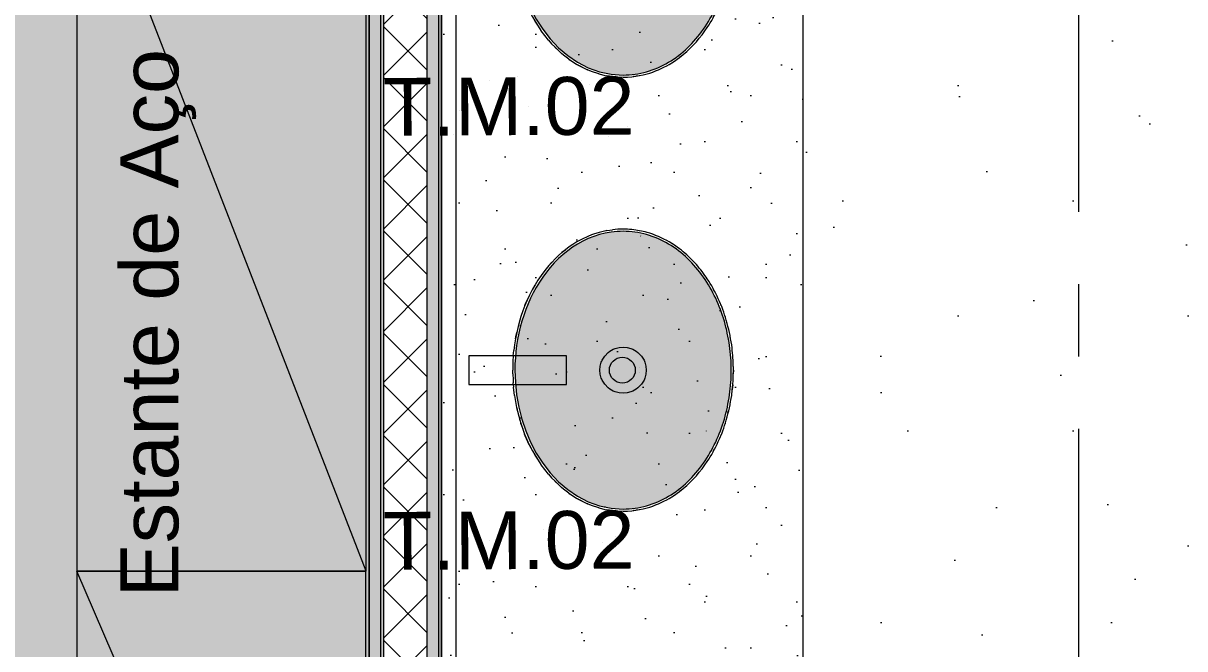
# Model space of a CAD drawing. Header units: metres. Extents: x -77 to 21.6, y -70.6 to -27.7.
# Drawn here: x -51.09 to -49.484, y -55.486 to -54.621 of the extents above; entities that cross this region are included whole.
import ezdxf

# ---------------------------------------------------------------- set-up
doc = ezdxf.new("R2010")
doc.units = ezdxf.units.M
doc.header["$MEASUREMENT"] = 0
doc.linetypes.add('Dot & Dashed', pattern=[0.6, 0.5, -0.05, 0, -0.05])
for name, color, linetype, lineweight in [('0_Caneta_No__99', 7, 'Continuous', 20), ('LAJES.EST_Caneta_No__241', 7, 'Continuous', 13), ('LAJES.EST_Caneta_No__96', 252, 'Continuous', 0), ('LOUCAS-METAIS.ARQ_Caneta_No__96', 252, 'Continuous', 0), ('MOBILIÁRIO_Caneta_No__96', 252, 'Continuous', 0), ('NOTAS BANCADAS_Caneta_No__99', 7, 'Continuous', 20), ('NOTAS-LAYOUT.EXEC_Caneta_No__99', 7, 'Continuous', 20), ('PAREDE CONSTRUIR_Caneta_No__241', 7, 'Continuous', 13), ('PAREDE CONSTRUIR_Caneta_No__83', 84, 'Continuous', 0)]:
    doc.layers.add(name, color=color, linetype=linetype, lineweight=lineweight)
for name, color, linetype, lineweight, true_color in [('LAJES.EST_Caneta_No__18', 7, 'Continuous', 0, 0xdfdfdf), ('LAJES.EST_Caneta_No__254', 7, 'Continuous', 0, 0xd1c9ad), ('LOUCAS-METAIS.ARQ_Caneta_No__13', 7, 'Continuous', 0, 0xaaaaaa), ('LOUCAS-METAIS.ARQ_Caneta_No__16', 7, 'Continuous', 0, 0xc9c9c9), ('LOUCAS-METAIS.ARQ_Caneta_No__19', 7, 'Continuous', 0, 0xe9e9e9), ('ZONA_Caneta_No__56', 7, 'Continuous', 0, 0xffe495)]:
    doc.layers.add(name, color=color, linetype=linetype, lineweight=lineweight, true_color=true_color)
for name, color, linetype in [('MOBILIÁRIO', 7, 'Continuous'), ('NOTAS BANCADAS', 7, 'Continuous'), ('NOTAS-LAYOUT.EXEC', 7, 'Continuous'), ('PAREDE CONSTRUIR', 7, 'Continuous')]:
    doc.layers.add(name, color=color, linetype=linetype)
doc.styles.add('GENERATED_STYLE_1', font='arial.ttf')
pattern_1 = [(45, (0, 0.5), (-0.159099, 0.159099), [0, -0.15, 0, -0.225]), (110, (0.5, 0.5), (0.21143084, 0.07695453), [0, -0.11, 0, -0.19])]
pattern_2 = [(45, (0, 0.2), (-0.06363961, 0.06363961), [0, -0.06, 0, -0.09]), (110, (0.2, 0.2), (0.08457234, 0.03078181), [0, -0.044, 0, -0.076])]

# ---------------------------------------------------------------- blocks, each defined once
blk = doc.blocks.new('Flexible Shelf 26[40]_6', base_point=(-50.6164, -56.3071))
at = {"layer": 'MOBILIÁRIO_Caneta_No__96', "color": 252, "linetype": 'Continuous', "lineweight": 13}
blk.add_line((-50.6164, -56.3071), (-51.0157, -55.3784), dxfattribs=at)
at = {"layer": 'MOBILIÁRIO_Caneta_No__96', "color": 252, "linetype": 'Continuous', "lineweight": 13, "flags": 128}
blk.add_lwpolyline([(-50.6164, -56.3071), (-50.6164, -55.3784), (-51.0157, -55.3784), (-51.0157, -56.3071)], close=True, dxfattribs=at)
blk = doc.blocks.new('Flexible Shelf 26[41]_6', base_point=(-50.6157, -55.3784))
at = {"layer": 'MOBILIÁRIO_Caneta_No__96', "color": 252, "linetype": 'Continuous', "lineweight": 13}
blk.add_line((-50.6157, -55.3784), (-51.0157, -54.3479), dxfattribs=at)
at = {"layer": 'MOBILIÁRIO_Caneta_No__96', "color": 252, "linetype": 'Continuous', "lineweight": 13, "flags": 128}
blk.add_lwpolyline([(-50.6157, -55.3784), (-50.6157, -54.3479), (-51.0157, -54.3479), (-51.0157, -55.3784)], close=True, dxfattribs=at)
blk = doc.blocks.new('Tap 26')
at = {"layer": 'LOUCAS-METAIS.ARQ_Caneta_No__96', "color": 252, "linetype": 'Continuous', "lineweight": 0, "flags": 128}
blk.add_lwpolyline([(-0.02, -0.115), (0.02, -0.115), (0.02, 0.02), (-0.02, 0.02)], close=True, dxfattribs=at)
blk = doc.blocks.new('Cuba deca Oval 40x30(1)')
at = {"layer": 'LOUCAS-METAIS.ARQ_Caneta_No__19', "linetype": 'Continuous', "lineweight": 0, "true_color": 0x747474}
blk.add_hatch(color=8, dxfattribs=at).paths.add_polyline_path([(0.0076, 0.12), (0.0101, 0.1121), (0.0131, 0.1044), (0.0166, 0.097), (0.0206, 0.0897), (0.0251, 0.0827), (0.0299, 0.076), (0.0352, 0.0695), (0.0407, 0.0633), (0.0467, 0.0574), (0.0529, 0.0518), (0.0594, 0.0465), (0.0662, 0.0415), (0.0732, 0.0368), (0.0805, 0.0324), (0.0879, 0.0283), (0.0955, 0.0245), (0.1033, 0.0211), (0.1112, 0.0179), (0.1192, 0.0151), (0.1274, 0.0125), (0.1356, 0.0103), (0.1439, 0.0083), (0.1524, 0.0067), (0.1608, 0.0054), (0.1693, 0.0043), (0.1779, 0.0036), (0.1864, 0.0031), (0.195, 0.003), (0.2121, 0.0036), (0.2292, 0.0054), (0.2461, 0.0083), (0.2626, 0.0125), (0.2788, 0.0179), (0.2945, 0.0245), (0.3096, 0.0324), (0.3238, 0.0415), (0.3371, 0.0518), (0.3493, 0.0633), (0.3601, 0.076), (0.3694, 0.0897), (0.3769, 0.1044), (0.3824, 0.12), (0.3858, 0.136), (0.387, 0.1525), (0.3869, 0.1566), (0.3867, 0.1608), (0.3863, 0.1649), (0.3858, 0.169), (0.3852, 0.173), (0.3844, 0.1771), (0.3835, 0.1811), (0.3824, 0.185), (0.3812, 0.189), (0.3799, 0.1929), (0.3785, 0.1967), (0.3769, 0.2006), (0.3752, 0.2043), (0.3734, 0.208), (0.3714, 0.2117), (0.3694, 0.2153), (0.3672, 0.2188), (0.3649, 0.2223), (0.3626, 0.2257), (0.3601, 0.229), (0.3575, 0.2323), (0.3548, 0.2355), (0.3521, 0.2387), (0.3493, 0.2417), (0.3463, 0.2447), (0.3433, 0.2476), (0.3402, 0.2505), (0.3371, 0.2532), (0.3339, 0.2559), (0.3306, 0.2585), (0.3272, 0.2611), (0.3238, 0.2635), (0.3203, 0.2659), (0.3168, 0.2682), (0.3132, 0.2705), (0.3095, 0.2726), (0.3059, 0.2747), (0.3021, 0.2767), (0.2983, 0.2786), (0.2945, 0.2805), (0.2906, 0.2822), (0.2867, 0.2839), (0.2828, 0.2855), (0.2788, 0.2871), (0.2748, 0.2885), (0.2708, 0.2899), (0.2667, 0.2912), (0.2626, 0.2925), (0.2585, 0.2936), (0.2544, 0.2947), (0.2502, 0.2957), (0.2461, 0.2967), (0.2419, 0.2975), (0.2376, 0.2983), (0.2334, 0.299), (0.2292, 0.2996), (0.2249, 0.3002), (0.2207, 0.3007), (0.2164, 0.3011), (0.2121, 0.3014), (0.2079, 0.3017), (0.2036, 0.3019), (0.1993, 0.302), (0.195, 0.302), (0.1928, 0.302), (0.1907, 0.302), (0.1864, 0.3019), (0.1821, 0.3017), (0.1779, 0.3014), (0.1736, 0.3011), (0.1693, 0.3007), (0.1651, 0.3002), (0.1608, 0.2996), (0.1566, 0.299), (0.1523, 0.2983), (0.1481, 0.2975), (0.1439, 0.2966), (0.1398, 0.2957), (0.1356, 0.2947), (0.1315, 0.2936), (0.1274, 0.2925), (0.1233, 0.2912), (0.1192, 0.2899), (0.1152, 0.2885), (0.1112, 0.2871), (0.1072, 0.2855), (0.1033, 0.2839), (0.0993, 0.2822), (0.0955, 0.2805), (0.0917, 0.2786), (0.0879, 0.2767), (0.0841, 0.2747), (0.0804, 0.2726), (0.0768, 0.2705), (0.0732, 0.2682), (0.0697, 0.2659), (0.0662, 0.2635), (0.0628, 0.2611), (0.0594, 0.2585), (0.0561, 0.2559), (0.0529, 0.2532), (0.0497, 0.2505), (0.0467, 0.2476), (0.0437, 0.2447), (0.0407, 0.2417), (0.0379, 0.2387), (0.0351, 0.2355), (0.0325, 0.2323), (0.0299, 0.229), (0.0274, 0.2257), (0.0251, 0.2223), (0.0228, 0.2188), (0.0206, 0.2153), (0.0186, 0.2117), (0.0166, 0.208), (0.0148, 0.2043), (0.0131, 0.2006), (0.0115, 0.1967), (0.0101, 0.1929), (0.0088, 0.189), (0.0076, 0.185), (0.0065, 0.1811), (0.0056, 0.177), (0.0048, 0.173), (0.0042, 0.1689), (0.0037, 0.1649), (0.0033, 0.1607), (0.0031, 0.1566), (0.003, 0.1525), (0.0031, 0.1484), (0.0033, 0.1442), (0.0042, 0.136), (0.0056, 0.1279)])
at = {"layer": 'LOUCAS-METAIS.ARQ_Caneta_No__96', "color": 252, "linetype": 'Continuous', "lineweight": 0}
for p, q in [((0.111, 0.2902), (0.1072, 0.2888)), ((0.1147, 0.2916), (0.111, 0.2902)), ((0.1185, 0.2929), (0.1147, 0.2916)), ((0.1192, 0.2899), (0.1152, 0.2885)), ((0.1223, 0.2941), (0.1185, 0.2929)), ((0.1233, 0.2912), (0.1192, 0.2899)), ((0.121, 0.2937), (0.1208, 0.2936)), ((0.121, 0.2937), (0.1215, 0.2938)), ((0.1261, 0.2952), (0.1223, 0.2941)), ((0.1274, 0.2925), (0.1233, 0.2912)), ((0.1303, 0.2964), (0.1261, 0.2952)), ((0.1315, 0.2936), (0.1274, 0.2925)), ((0.1345, 0.2975), (0.1303, 0.2964)), ((0.1356, 0.2947), (0.1315, 0.2936)), ((0.1388, 0.2986), (0.1345, 0.2975)), ((0.1398, 0.2957), (0.1356, 0.2947)), ((0.143, 0.2995), (0.1388, 0.2986)), ((0.1439, 0.2966), (0.1398, 0.2957)), ((0.1473, 0.3004), (0.143, 0.2995)), ((0.1481, 0.2975), (0.1439, 0.2966)), ((0.1516, 0.3012), (0.1473, 0.3004)), ((0.1487, 0.3007), (0.1473, 0.3004)), ((0.1523, 0.2983), (0.1481, 0.2975)), ((0.1516, 0.3012), (0.1487, 0.3007)), ((0.1559, 0.3019), (0.1516, 0.3012)), ((0.1566, 0.299), (0.1523, 0.2983)), ((0.1602, 0.3026), (0.1559, 0.3019)), ((0.1608, 0.2996), (0.1566, 0.299)), ((0.1639, 0.3031), (0.1602, 0.3026)), ((0.1651, 0.3002), (0.1608, 0.2996)), ((0.1677, 0.3035), (0.1639, 0.3031)), ((0.1693, 0.3007), (0.1651, 0.3002)), ((0.1711, 0.3039), (0.1677, 0.3035)), ((0.1736, 0.3011), (0.1693, 0.3007)), ((0.1745, 0.3042), (0.1711, 0.3039)), ((0.1717, 0.3039), (0.1711, 0.3039)), ((0.1779, 0.3014), (0.1736, 0.3011)), ((0.1779, 0.3044), (0.1745, 0.3042)), ((0.175, 0.3042), (0.1749, 0.3042)), ((0.1751, 0.3042), (0.175, 0.3042)), ((0.1813, 0.3046), (0.1779, 0.3044)), ((0.1821, 0.3017), (0.1779, 0.3014)), ((0.1847, 0.3048), (0.1813, 0.3046)), ((0.1864, 0.3019), (0.1821, 0.3017)), ((0.1881, 0.3049), (0.1847, 0.3048)), ((0.1907, 0.302), (0.1864, 0.3019)), ((0.1916, 0.305), (0.1881, 0.3049)), ((0.1899, 0.3049), (0.1897, 0.3049)), ((0.1899, 0.3049), (0.1905, 0.305)), ((0.1928, 0.302), (0.1907, 0.302)), ((0.195, 0.305), (0.1916, 0.305)), ((0.195, 0.302), (0.1928, 0.302)), ((0.195, 0.305), (0.2001, 0.3049)), ((0.2019, 0.3049), (0.195, 0.305)), ((0.1993, 0.302), (0.195, 0.302)), ((0.2036, 0.3019), (0.1993, 0.302)), ((0.2006, 0.3049), (0.2001, 0.3049)), ((0.2087, 0.3046), (0.2019, 0.3049)), ((0.2079, 0.3017), (0.2036, 0.3019)), ((0.2121, 0.3014), (0.2079, 0.3017)), ((0.2155, 0.3042), (0.2087, 0.3046)), ((0.2164, 0.3011), (0.2121, 0.3014)), ((0.215, 0.3042), (0.2147, 0.3042)), ((0.2153, 0.3042), (0.215, 0.3042)), ((0.2155, 0.3042), (0.2183, 0.3039)), ((0.2223, 0.3035), (0.2155, 0.3042)), ((0.2207, 0.3007), (0.2164, 0.3011)), ((0.2183, 0.3039), (0.2223, 0.3035)), ((0.2249, 0.3002), (0.2207, 0.3007)), ((0.2298, 0.3026), (0.2223, 0.3035)), ((0.2292, 0.2996), (0.2249, 0.3002)), ((0.2334, 0.299), (0.2292, 0.2996)), ((0.2341, 0.3019), (0.2298, 0.3026)), ((0.2376, 0.2983), (0.2334, 0.299)), ((0.2384, 0.3012), (0.2341, 0.3019)), ((0.2419, 0.2975), (0.2376, 0.2983)), ((0.2413, 0.3007), (0.2384, 0.3012)), ((0.2427, 0.3004), (0.2384, 0.3012)), ((0.2427, 0.3004), (0.2413, 0.3007)), ((0.2461, 0.2967), (0.2419, 0.2975)), ((0.247, 0.2995), (0.2427, 0.3004)), ((0.2502, 0.2957), (0.2461, 0.2967)), ((0.2512, 0.2986), (0.247, 0.2995)), ((0.2544, 0.2947), (0.2502, 0.2957)), ((0.2555, 0.2975), (0.2512, 0.2986)), ((0.2585, 0.2936), (0.2544, 0.2947)), ((0.2597, 0.2964), (0.2555, 0.2975)), ((0.2626, 0.2925), (0.2585, 0.2936)), ((0.2639, 0.2952), (0.2597, 0.2964)), ((0.2667, 0.2912), (0.2626, 0.2925)), ((0.2677, 0.2941), (0.2639, 0.2952)), ((0.2708, 0.2899), (0.2667, 0.2912)), ((0.2715, 0.2929), (0.2677, 0.2941)), ((0.2685, 0.2938), (0.269, 0.2937)), ((0.2692, 0.2936), (0.269, 0.2937)), ((0.2748, 0.2885), (0.2708, 0.2899)), ((0.2753, 0.2916), (0.2715, 0.2929)), ((0.279, 0.2902), (0.2753, 0.2916)), ((0.2828, 0.2888), (0.279, 0.2902)), ((0.0752, 0.273), (0.0719, 0.2709)), ((0.0786, 0.275), (0.0752, 0.273)), ((0.0773, 0.2743), (0.0771, 0.2741)), ((0.0773, 0.2743), (0.0777, 0.2745)), ((0.0821, 0.277), (0.0786, 0.275)), ((0.0841, 0.2747), (0.0804, 0.2726)), ((0.0856, 0.2789), (0.0821, 0.277)), ((0.0834, 0.2777), (0.0821, 0.277)), ((0.0856, 0.2789), (0.0834, 0.2777)), ((0.0879, 0.2767), (0.0841, 0.2747)), ((0.0891, 0.2807), (0.0856, 0.2789)), ((0.0917, 0.2786), (0.0879, 0.2767)), ((0.0926, 0.2824), (0.0891, 0.2807)), ((0.0913, 0.2818), (0.0909, 0.2816)), ((0.0915, 0.2819), (0.0913, 0.2818)), ((0.0955, 0.2805), (0.0917, 0.2786)), ((0.0962, 0.2841), (0.0926, 0.2824)), ((0.0993, 0.2822), (0.0955, 0.2805)), ((0.0999, 0.2857), (0.0962, 0.2841)), ((0.1033, 0.2839), (0.0993, 0.2822)), ((0.1035, 0.2873), (0.0999, 0.2857)), ((0.1072, 0.2855), (0.1033, 0.2839)), ((0.1072, 0.2888), (0.1035, 0.2873)), ((0.1043, 0.2876), (0.1035, 0.2873)), ((0.1059, 0.2883), (0.1043, 0.2876)), ((0.1061, 0.2883), (0.1059, 0.2883)), ((0.1112, 0.2871), (0.1072, 0.2855)), ((0.1152, 0.2885), (0.1112, 0.2871)), ((0.2788, 0.2871), (0.2748, 0.2885)), ((0.2828, 0.2855), (0.2788, 0.2871)), ((0.2865, 0.2873), (0.2828, 0.2888)), ((0.2867, 0.2839), (0.2828, 0.2855)), ((0.2841, 0.2883), (0.2839, 0.2883)), ((0.2857, 0.2876), (0.2841, 0.2883)), ((0.2865, 0.2873), (0.2857, 0.2876)), ((0.2901, 0.2857), (0.2865, 0.2873)), ((0.2906, 0.2822), (0.2867, 0.2839)), ((0.2938, 0.2841), (0.2901, 0.2857)), ((0.2945, 0.2805), (0.2906, 0.2822)), ((0.2974, 0.2824), (0.2938, 0.2841)), ((0.2983, 0.2786), (0.2945, 0.2805)), ((0.3009, 0.2807), (0.2974, 0.2824)), ((0.3021, 0.2767), (0.2983, 0.2786)), ((0.2987, 0.2818), (0.2985, 0.2819)), ((0.2991, 0.2816), (0.2987, 0.2818)), ((0.3044, 0.2789), (0.3009, 0.2807)), ((0.3059, 0.2747), (0.3021, 0.2767)), ((0.3079, 0.277), (0.3044, 0.2789)), ((0.3066, 0.2777), (0.3044, 0.2789)), ((0.3095, 0.2726), (0.3059, 0.2747)), ((0.3079, 0.277), (0.3066, 0.2777)), ((0.3114, 0.275), (0.3079, 0.277)), ((0.3148, 0.273), (0.3114, 0.275)), ((0.3123, 0.2745), (0.3127, 0.2743)), ((0.3129, 0.2741), (0.3127, 0.2743)), ((0.3181, 0.2709), (0.3148, 0.273)), ((0.0538, 0.2579), (0.0514, 0.2559)), ((0.0563, 0.2599), (0.0538, 0.2579)), ((0.0594, 0.2585), (0.0561, 0.2559)), ((0.0588, 0.2619), (0.0563, 0.2599)), ((0.0614, 0.2638), (0.0588, 0.2619)), ((0.0628, 0.2611), (0.0594, 0.2585)), ((0.064, 0.2656), (0.0614, 0.2638)), ((0.0662, 0.2635), (0.0628, 0.2611)), ((0.0663, 0.2672), (0.064, 0.2656)), ((0.0697, 0.2659), (0.0662, 0.2635)), ((0.0686, 0.2688), (0.0663, 0.2672)), ((0.0719, 0.2709), (0.0686, 0.2688)), ((0.0732, 0.2682), (0.0697, 0.2659)), ((0.0768, 0.2705), (0.0732, 0.2682)), ((0.0804, 0.2726), (0.0768, 0.2705)), ((0.279, 0.2673), (0.2793, 0.2672)), ((0.3132, 0.2705), (0.3095, 0.2726)), ((0.3168, 0.2682), (0.3132, 0.2705)), ((0.3203, 0.2659), (0.3168, 0.2682)), ((0.3214, 0.2688), (0.3181, 0.2709)), ((0.3238, 0.2635), (0.3203, 0.2659)), ((0.326, 0.2656), (0.3214, 0.2688)), ((0.3272, 0.2611), (0.3238, 0.2635)), ((0.3312, 0.2619), (0.326, 0.2656)), ((0.3306, 0.2585), (0.3272, 0.2611)), ((0.3339, 0.2559), (0.3306, 0.2585)), ((0.3362, 0.2579), (0.3312, 0.2619)), ((0.341, 0.2538), (0.3362, 0.2579)), ((0.0376, 0.2427), (0.0354, 0.2404)), ((0.0397, 0.245), (0.0376, 0.2427)), ((0.0407, 0.2417), (0.0379, 0.2387)), ((0.042, 0.2473), (0.0397, 0.245)), ((0.0437, 0.2447), (0.0407, 0.2417)), ((0.041, 0.2463), (0.0409, 0.2462)), ((0.041, 0.2463), (0.0412, 0.2465)), ((0.0443, 0.2495), (0.042, 0.2473)), ((0.0467, 0.2476), (0.0437, 0.2447)), ((0.0466, 0.2516), (0.0443, 0.2495)), ((0.0463, 0.2513), (0.0466, 0.2516)), ((0.049, 0.2538), (0.0466, 0.2516)), ((0.0497, 0.2505), (0.0467, 0.2476)), ((0.0514, 0.2559), (0.049, 0.2538)), ((0.0529, 0.2532), (0.0497, 0.2505)), ((0.0503, 0.255), (0.0499, 0.2546)), ((0.0503, 0.255), (0.0504, 0.2551)), ((0.0561, 0.2559), (0.0529, 0.2532)), ((0.3371, 0.2532), (0.3339, 0.2559)), ((0.3402, 0.2505), (0.3371, 0.2532)), ((0.3392, 0.2553), (0.3397, 0.255)), ((0.3405, 0.2542), (0.3397, 0.255)), ((0.3433, 0.2476), (0.3402, 0.2505)), ((0.3437, 0.2513), (0.341, 0.2538)), ((0.3457, 0.2495), (0.341, 0.2538)), ((0.3463, 0.2447), (0.3433, 0.2476)), ((0.3457, 0.2495), (0.3437, 0.2513)), ((0.3503, 0.245), (0.3457, 0.2495)), ((0.3493, 0.2417), (0.3463, 0.2447)), ((0.3477, 0.2475), (0.349, 0.2463)), ((0.3493, 0.2459), (0.349, 0.2463)), ((0.3521, 0.2387), (0.3493, 0.2417)), ((0.3546, 0.2404), (0.3503, 0.245)), ((0.0248, 0.2272), (0.0224, 0.2237)), ((0.0247, 0.227), (0.0247, 0.227)), ((0.0247, 0.227), (0.0247, 0.227)), ((0.0274, 0.2306), (0.0248, 0.2272)), ((0.0274, 0.2257), (0.0251, 0.2223)), ((0.0293, 0.2331), (0.0274, 0.2306)), ((0.0299, 0.229), (0.0274, 0.2257)), ((0.0313, 0.2356), (0.0293, 0.2331)), ((0.0325, 0.2323), (0.0299, 0.229)), ((0.0307, 0.2349), (0.0313, 0.2356)), ((0.0333, 0.238), (0.0313, 0.2356)), ((0.0324, 0.237), (0.032, 0.2365)), ((0.0325, 0.237), (0.0324, 0.237)), ((0.0351, 0.2355), (0.0325, 0.2323)), ((0.0354, 0.2404), (0.0333, 0.238)), ((0.0379, 0.2387), (0.0351, 0.2355)), ((0.3548, 0.2355), (0.3521, 0.2387)), ((0.3587, 0.2356), (0.3546, 0.2404)), ((0.3575, 0.2323), (0.3548, 0.2355)), ((0.3576, 0.237), (0.3571, 0.2375)), ((0.3601, 0.229), (0.3575, 0.2323)), ((0.3584, 0.2359), (0.3576, 0.237)), ((0.3626, 0.2306), (0.3587, 0.2356)), ((0.3587, 0.2356), (0.3593, 0.2349)), ((0.3593, 0.2349), (0.3626, 0.2306)), ((0.3626, 0.2257), (0.3601, 0.229)), ((0.3652, 0.2272), (0.3626, 0.2306)), ((0.3649, 0.2223), (0.3626, 0.2257)), ((0.3676, 0.2237), (0.3652, 0.2272)), ((0.0138, 0.209), (0.012, 0.2053)), ((0.0158, 0.2128), (0.0138, 0.209)), ((0.0178, 0.2164), (0.0158, 0.2128)), ((0.0186, 0.2117), (0.0166, 0.208)), ((0.02, 0.2201), (0.0178, 0.2164)), ((0.0206, 0.2153), (0.0186, 0.2117)), ((0.0224, 0.2237), (0.02, 0.2201)), ((0.0228, 0.2188), (0.0206, 0.2153)), ((0.0251, 0.2223), (0.0228, 0.2188)), ((0.3672, 0.2188), (0.3649, 0.2223)), ((0.3694, 0.2153), (0.3672, 0.2188)), ((0.37, 0.2201), (0.3676, 0.2237)), ((0.3714, 0.2117), (0.3694, 0.2153)), ((0.3722, 0.2164), (0.37, 0.2201)), ((0.3734, 0.208), (0.3714, 0.2117)), ((0.3742, 0.2128), (0.3722, 0.2164)), ((0.3762, 0.209), (0.3742, 0.2128)), ((0.3781, 0.2053), (0.3762, 0.209)), ((0.0072, 0.1936), (0.0058, 0.1896)), ((0.0086, 0.1975), (0.0072, 0.1936)), ((0.0072, 0.1936), (0.0081, 0.1962)), ((0.0081, 0.1962), (0.0086, 0.1975)), ((0.0102, 0.2014), (0.0086, 0.1975)), ((0.0101, 0.1929), (0.0088, 0.189)), ((0.0115, 0.1967), (0.0101, 0.1929)), ((0.012, 0.2053), (0.0102, 0.2014)), ((0.0131, 0.2006), (0.0115, 0.1967)), ((0.0148, 0.2043), (0.0131, 0.2006)), ((0.0166, 0.208), (0.0148, 0.2043)), ((0.3752, 0.2043), (0.3734, 0.208)), ((0.3769, 0.2006), (0.3752, 0.2043)), ((0.3785, 0.1967), (0.3769, 0.2006)), ((0.3798, 0.2014), (0.3781, 0.2053)), ((0.3799, 0.1929), (0.3785, 0.1967)), ((0.3814, 0.1975), (0.3798, 0.2014)), ((0.3812, 0.189), (0.3799, 0.1929)), ((0.3814, 0.1975), (0.3819, 0.1962)), ((0.3828, 0.1936), (0.3814, 0.1975)), ((0.3819, 0.1962), (0.3828, 0.1936)), ((0.3842, 0.1896), (0.3828, 0.1936)), ((0.0027, 0.1779), (0.0022, 0.1752)), ((0.0033, 0.1805), (0.0027, 0.1779)), ((0.0039, 0.1831), (0.0033, 0.1805)), ((0.0046, 0.1856), (0.0039, 0.1831)), ((0.0058, 0.1896), (0.0046, 0.1856)), ((0.0056, 0.177), (0.0048, 0.173)), ((0.0065, 0.1811), (0.0056, 0.177)), ((0.0076, 0.185), (0.0065, 0.1811)), ((0.0088, 0.189), (0.0076, 0.185)), ((0.0096, 0.1771), (0.0095, 0.1768)), ((0.1704, 0.173), (0.1755, 0.1779)), ((0.1755, 0.1779), (0.1814, 0.1815)), ((0.1814, 0.1815), (0.1827, 0.182)), ((0.1827, 0.182), (0.184, 0.1826)), ((0.184, 0.1826), (0.1894, 0.184)), ((0.1894, 0.184), (0.195, 0.1845)), ((0.195, 0.1845), (0.2006, 0.184)), ((0.2006, 0.184), (0.206, 0.1826)), ((0.206, 0.1826), (0.2073, 0.182)), ((0.2073, 0.182), (0.2086, 0.1815)), ((0.2086, 0.1815), (0.2145, 0.1779)), ((0.2145, 0.1779), (0.2196, 0.173)), ((0.3824, 0.185), (0.3812, 0.189)), ((0.3835, 0.1811), (0.3824, 0.185)), ((0.3844, 0.1771), (0.3835, 0.1811)), ((0.3854, 0.1856), (0.3842, 0.1896)), ((0.3852, 0.173), (0.3844, 0.1771)), ((0.3867, 0.1805), (0.3854, 0.1856)), ((0.3878, 0.1752), (0.3867, 0.1805)), ((0.0003, 0.1616), (0.0002, 0.1586)), ((0.0006, 0.1647), (0.0003, 0.1616)), ((0.0009, 0.1673), (0.0006, 0.1647)), ((0.0013, 0.17), (0.0009, 0.1673)), ((0.0009, 0.167), (0.0009, 0.1671)), ((0.0009, 0.1669), (0.0009, 0.167)), ((0.0017, 0.1726), (0.0013, 0.17)), ((0.0022, 0.1752), (0.0017, 0.1726)), ((0.0022, 0.1752), (0.0021, 0.1748)), ((0.0033, 0.1607), (0.0031, 0.1566)), ((0.0037, 0.1649), (0.0033, 0.1607)), ((0.0042, 0.1689), (0.0037, 0.1649)), ((0.0048, 0.173), (0.0042, 0.1689)), ((0.1635, 0.158), (0.1649, 0.1634)), ((0.1649, 0.1634), (0.166, 0.166)), ((0.166, 0.166), (0.1687, 0.1708)), ((0.1687, 0.1708), (0.1704, 0.173)), ((0.1915, 0.1747), (0.1915, 0.1747)), ((0.1985, 0.1747), (0.1985, 0.1747)), ((0.2196, 0.173), (0.2213, 0.1708)), ((0.2213, 0.1708), (0.224, 0.166)), ((0.224, 0.166), (0.2251, 0.1634)), ((0.2251, 0.1634), (0.2265, 0.158)), ((0.3858, 0.169), (0.3852, 0.173)), ((0.3863, 0.1649), (0.3858, 0.169)), ((0.3867, 0.1608), (0.3863, 0.1649)), ((0.3869, 0.1566), (0.3867, 0.1608)), ((0.3879, 0.1748), (0.3878, 0.1752)), ((0.3887, 0.17), (0.3878, 0.1752)), ((0.3879, 0.1748), (0.3887, 0.17)), ((0.3894, 0.1647), (0.3887, 0.17)), ((0.389, 0.1679), (0.3891, 0.167)), ((0.3892, 0.1665), (0.3891, 0.167)), ((0.3898, 0.1586), (0.3894, 0.1647)), ((0.0002, 0.1586), (0, 0.1555)), ((0, 0.1555), (0, 0.1525)), ((0, 0.1525), (0.0002, 0.1452)), ((0.0002, 0.1452), (0.0009, 0.138)), ((0.0031, 0.1566), (0.003, 0.1525)), ((0.003, 0.1525), (0.0031, 0.1484)), ((0.0031, 0.1484), (0.0033, 0.1442)), ((0.163, 0.1525), (0.1635, 0.158)), ((0.1635, 0.147), (0.163, 0.1525)), ((0.1649, 0.1416), (0.1635, 0.147)), ((0.2265, 0.147), (0.2251, 0.1416)), ((0.2265, 0.158), (0.227, 0.1525)), ((0.227, 0.1525), (0.2265, 0.147)), ((0.3858, 0.136), (0.387, 0.1525)), ((0.387, 0.1525), (0.3869, 0.1566)), ((0.3891, 0.1379), (0.39, 0.1525)), ((0.39, 0.1525), (0.3898, 0.1586)), ((0.0009, 0.138), (0.0009, 0.1381)), ((0.0009, 0.138), (0.0009, 0.138)), ((0.0021, 0.1302), (0.0009, 0.138)), ((0.0021, 0.1302), (0.0024, 0.1286)), ((0.0024, 0.1286), (0.0046, 0.1194)), ((0.0033, 0.1442), (0.0042, 0.136)), ((0.0042, 0.136), (0.0056, 0.1279)), ((0.166, 0.139), (0.1649, 0.1416)), ((0.1687, 0.1342), (0.166, 0.139)), ((0.1704, 0.132), (0.1687, 0.1342)), ((0.1755, 0.1271), (0.1704, 0.132)), ((0.2196, 0.132), (0.2145, 0.1271)), ((0.2213, 0.1342), (0.2196, 0.132)), ((0.224, 0.139), (0.2213, 0.1342)), ((0.2251, 0.1416), (0.224, 0.139)), ((0.3824, 0.12), (0.3858, 0.136)), ((0.3874, 0.1275), (0.3879, 0.1302)), ((0.3891, 0.1379), (0.3879, 0.1302)), ((0.3891, 0.138), (0.3891, 0.138)), ((0.0046, 0.1194), (0.0072, 0.1114)), ((0.0056, 0.1279), (0.0076, 0.12)), ((0.0076, 0.12), (0.0101, 0.1121)), ((0.1814, 0.1235), (0.1755, 0.1271)), ((0.1827, 0.123), (0.1814, 0.1235)), ((0.184, 0.1224), (0.1827, 0.123)), ((0.1894, 0.121), (0.184, 0.1224)), ((0.195, 0.1205), (0.1894, 0.121)), ((0.2006, 0.121), (0.195, 0.1205)), ((0.206, 0.1224), (0.2006, 0.121)), ((0.2073, 0.123), (0.206, 0.1224)), ((0.2086, 0.1235), (0.2073, 0.123)), ((0.2145, 0.1271), (0.2086, 0.1235)), ((0.3769, 0.1044), (0.3824, 0.12)), ((0.3853, 0.1191), (0.3819, 0.1088)), ((0.3853, 0.1191), (0.3854, 0.1194)), ((0.3854, 0.1194), (0.3874, 0.1275)), ((0.0072, 0.1114), (0.0081, 0.1088)), ((0.0081, 0.1088), (0.0102, 0.1036)), ((0.0101, 0.1121), (0.0131, 0.1044)), ((0.0102, 0.1036), (0.0138, 0.096)), ((0.0131, 0.1044), (0.0166, 0.097)), ((0.0166, 0.097), (0.0206, 0.0897)), ((0.3694, 0.0897), (0.3769, 0.1044)), ((0.3719, 0.0882), (0.3796, 0.1033)), ((0.3722, 0.0886), (0.3796, 0.1033)), ((0.3819, 0.1088), (0.3796, 0.1033)), ((0.3798, 0.1036), (0.3797, 0.1035)), ((0.0138, 0.096), (0.0178, 0.0886)), ((0.0178, 0.0886), (0.0211, 0.0832)), ((0.0206, 0.0897), (0.0251, 0.0827)), ((0.0211, 0.0832), (0.0247, 0.078)), ((0.0251, 0.0827), (0.0299, 0.076)), ((0.3601, 0.076), (0.3694, 0.0897)), ((0.3649, 0.0775), (0.3719, 0.0882)), ((0.3653, 0.078), (0.3692, 0.084)), ((0.3722, 0.0886), (0.3719, 0.0882)), ((0.0247, 0.078), (0.0247, 0.078)), ((0.0247, 0.078), (0.0285, 0.073)), ((0.0247, 0.078), (0.0247, 0.078)), ((0.0285, 0.073), (0.0324, 0.068)), ((0.0307, 0.0701), (0.0285, 0.073)), ((0.0299, 0.076), (0.0352, 0.0695)), ((0.0324, 0.068), (0.0307, 0.0701)), ((0.0324, 0.068), (0.0366, 0.0633)), ((0.0352, 0.0695), (0.0407, 0.0633)), ((0.3482, 0.058), (0.357, 0.0674)), ((0.3493, 0.0633), (0.3601, 0.076)), ((0.3593, 0.0701), (0.357, 0.0674)), ((0.3575, 0.0679), (0.3576, 0.068)), ((0.3649, 0.0775), (0.3593, 0.0701)), ((0.3653, 0.078), (0.3651, 0.0777)), ((0.0366, 0.0633), (0.041, 0.0587)), ((0.0407, 0.0633), (0.0467, 0.0574)), ((0.041, 0.0587), (0.0456, 0.0543)), ((0.0456, 0.0543), (0.0463, 0.0537)), ((0.0456, 0.0543), (0.0503, 0.05)), ((0.0463, 0.0537), (0.0503, 0.05)), ((0.0467, 0.0574), (0.0529, 0.0518)), ((0.0503, 0.05), (0.0503, 0.05)), ((0.0503, 0.05), (0.057, 0.0445)), ((0.0529, 0.0518), (0.0594, 0.0465)), ((0.3238, 0.0415), (0.3371, 0.0518)), ((0.3387, 0.0492), (0.326, 0.0394)), ((0.3371, 0.0518), (0.3493, 0.0633)), ((0.3387, 0.0492), (0.3437, 0.0537)), ((0.3397, 0.05), (0.3394, 0.0498)), ((0.3437, 0.0537), (0.3482, 0.058)), ((0.349, 0.0587), (0.3485, 0.0582)), ((0.349, 0.0587), (0.3534, 0.0635)), ((0.057, 0.0445), (0.064, 0.0394)), ((0.0594, 0.0465), (0.0662, 0.0415)), ((0.064, 0.0394), (0.0705, 0.0349)), ((0.0662, 0.0415), (0.0732, 0.0368)), ((0.0705, 0.0349), (0.0772, 0.0308)), ((0.0732, 0.0368), (0.0805, 0.0324)), ((0.0805, 0.0324), (0.0879, 0.0283)), ((0.2945, 0.0245), (0.3096, 0.0324)), ((0.3096, 0.0324), (0.3238, 0.0415)), ((0.3121, 0.0304), (0.3255, 0.039)), ((0.3127, 0.0307), (0.3193, 0.035)), ((0.326, 0.0394), (0.3255, 0.039)), ((0.0772, 0.0308), (0.0841, 0.0269)), ((0.0834, 0.0273), (0.0772, 0.0308)), ((0.0773, 0.0308), (0.0773, 0.0307)), ((0.0841, 0.0269), (0.0834, 0.0273)), ((0.0841, 0.0269), (0.0912, 0.0233)), ((0.0879, 0.0283), (0.0955, 0.0245)), ((0.0912, 0.0233), (0.0984, 0.0199)), ((0.0912, 0.0232), (0.0913, 0.0232)), ((0.0913, 0.0232), (0.0915, 0.0231)), ((0.0955, 0.0245), (0.1033, 0.0211)), ((0.1043, 0.0174), (0.0984, 0.0199)), ((0.0984, 0.0199), (0.1057, 0.0168)), ((0.1033, 0.0211), (0.1112, 0.0179)), ((0.1057, 0.0168), (0.1043, 0.0174)), ((0.1057, 0.0168), (0.1132, 0.014)), ((0.1058, 0.0168), (0.1059, 0.0167)), ((0.1059, 0.0167), (0.1061, 0.0167)), ((0.1112, 0.0179), (0.1192, 0.0151)), ((0.2626, 0.0125), (0.2788, 0.0179)), ((0.2682, 0.0111), (0.2834, 0.0164)), ((0.2788, 0.0179), (0.2945, 0.0245)), ((0.2834, 0.0164), (0.298, 0.0229)), ((0.2857, 0.0174), (0.2834, 0.0164)), ((0.284, 0.0167), (0.2841, 0.0167)), ((0.298, 0.0229), (0.2857, 0.0174)), ((0.298, 0.0229), (0.3066, 0.0273)), ((0.2984, 0.0231), (0.2987, 0.0232)), ((0.2987, 0.0232), (0.3066, 0.0273)), ((0.3066, 0.0273), (0.3121, 0.0304)), ((0.3127, 0.0307), (0.3123, 0.0305)), ((0.1132, 0.014), (0.1207, 0.0114)), ((0.1192, 0.0151), (0.1274, 0.0125)), ((0.1207, 0.0114), (0.1261, 0.0098)), ((0.121, 0.0114), (0.121, 0.0113)), ((0.1261, 0.0098), (0.1345, 0.0075)), ((0.1274, 0.0125), (0.1356, 0.0103)), ((0.1345, 0.0075), (0.143, 0.0055)), ((0.1356, 0.0103), (0.1439, 0.0083)), ((0.1487, 0.0043), (0.143, 0.0055)), ((0.143, 0.0055), (0.1516, 0.0038)), ((0.1439, 0.0083), (0.1524, 0.0067)), ((0.1516, 0.0038), (0.1487, 0.0043)), ((0.1516, 0.0038), (0.1602, 0.0024)), ((0.1524, 0.0067), (0.1608, 0.0054)), ((0.1602, 0.0024), (0.1676, 0.0015)), ((0.1608, 0.0054), (0.1693, 0.0043)), ((0.1717, 0.0011), (0.1676, 0.0015)), ((0.1693, 0.0043), (0.1779, 0.0036)), ((0.1751, 0.0008), (0.1717, 0.0011)), ((0.175, 0.0008), (0.1751, 0.0008)), ((0.175, 0.0008), (0.175, 0.0008)), ((0.1751, 0.0008), (0.1825, 0.0003)), ((0.1779, 0.0036), (0.1864, 0.0031)), ((0.1825, 0.0003), (0.19, 0)), ((0.1864, 0.0031), (0.195, 0.003)), ((0.1898, 0.0001), (0.1899, 0.0001)), ((0.19, 0.0001), (0.1899, 0.0001)), ((0.19, 0), (0.195, 0)), ((0.195, 0.003), (0.2121, 0.0036)), ((0.2001, 0.0001), (0.195, 0)), ((0.2001, 0.0001), (0.2083, 0.0005)), ((0.2083, 0.0005), (0.2125, 0.0006)), ((0.2116, 0.0074), (0.2117, 0.0074)), ((0.2121, 0.0036), (0.2292, 0.0054)), ((0.2145, 0.0008), (0.2125, 0.0006)), ((0.2145, 0.0008), (0.215, 0.0008)), ((0.215, 0.0008), (0.2183, 0.0011)), ((0.2298, 0.0024), (0.2183, 0.0011)), ((0.2292, 0.0054), (0.2461, 0.0083)), ((0.2298, 0.0024), (0.2413, 0.0043)), ((0.2413, 0.0043), (0.2468, 0.0054)), ((0.2461, 0.0083), (0.2626, 0.0125)), ((0.2468, 0.0054), (0.2635, 0.0096)), ((0.247, 0.0055), (0.2469, 0.0055)), ((0.247, 0.0055), (0.252, 0.0068)), ((0.2635, 0.0096), (0.2682, 0.0111)), ((0.2639, 0.0098), (0.2635, 0.0096)), ((0.269, 0.0113), (0.2684, 0.0111)), ((0.269, 0.0113), (0.2763, 0.014))]:
    blk.add_line(p, q, dxfattribs=at)
blk.add_circle((0.195, 0.1515), 0.0179, dxfattribs=at)
blk = doc.blocks.new('Label_27_6', base_point=(-50.4761, -54.6718))
at = {"layer": 'NOTAS BANCADAS_Caneta_No__99', "color": 7, "lineweight": 20, "insert": (-50.3063, -54.6951), "char_height": 0.08, "attachment_point": 2, "rotation": 0.323, "style": 'GENERATED_STYLE_1'}
blk.add_mtext('\\A1;{\\pqc;\\pt0,99;\\fArial|b0|i0|c0|p0;\\W1.000000;T.M.02\\fArial|b0|i0|c0|p0;\\W1.000000;\\A1{\\H.66x;\\S^  ;}\\fArial|b0|i0|c0|p0;\\W1.000000;\\fArial|b0|i0|c0|p0;\\W1.000000;\\A1{\\H.66x;\\S^  ;}\\fArial|b0|i0|c0|p0;\\W1.000000;\\fArial|b0|i0|c0|p0;\\W1.000000;\\fArial|b0|i0|c0|p0;\\W1.000000;\\fArial|b0|i0|c0|p0;\\W1.000000;\\fArial|b0|i0|c0|p0;\\W1.000000;\\fArial|b0|i0|c0|p0;\\W1.000000;\\fArial|b0|i0|c0|p0;\\W1.000000;\\A1{\\H.66x;\\S^  ;}\\fArial|b0|i0|c0|p0;\\W1.000000;\\fArial|b0|i0|c0|p0;\\W1.000000;\\A1{\\H.66x;\\S^  ;}\\fArial|b0|i0|c0|p0;\\W1.000000;\\fArial|b0|i0|c0|p0;\\W1.000000;\\fArial|b0|i0|c0|p0;\\W1.000000;\\fArial|b0|i0|c0|p0;\\W1.000000;\\fArial|b0|i0|c0|p0;\\W1.000000;\\fArial|b0|i0|c0|p0;\\W1.000000;\\fArial|b0|i0|c0|p0;\\W1.000000;\\A1{\\H.66x;\\S^  ;}\\fArial|b0|i0|c0|p0;\\W1.000000;\\fArial|b0|i0|c0|p0;\\W1.000000;\\A1{\\H.66x;\\S^  ;}\\fArial|b0|i0|c0|p0;\\W1.000000;\\fArial|b0|i0|c0|p0;\\W1.000000;\\fArial|b0|i0|c0|p0;\\W1.000000;\\fArial|b0|i0|c0|p0;\\W1.000000;\\fArial|b0|i0|c0|p0;\\W1.000000;\\fArial|b0|i0|c0|p0;\\W1.000000;\\fArial|b0|i0|c0|p0;\\W1.000000;\\A1{\\H.66x;\\S^  ;}\\fArial|b0|i0|c0|p0;\\W1.000000;\\fArial|b0|i0|c0|p0;\\W1.000000;\\A1{\\H.66x;\\S^  ;}\\fArial|b0|i0|c0|p0;\\W1.000000;\\fArial|b0|i0|c0|p0;\\W1.000000;\\fArial|b0|i0|c0|p0;\\W1.000000;\\fArial|b0|i0|c0|p0;\\W1.000000;\\fArial|b0|i0|c0|p0;\\W1.000000;\\fArial|b0|i0|c0|p0;\\W1.000000;\\fArial|b0|i0|c0|p0;\\W1.000000;\\A1{\\H.66x;\\S^  ;}\\fArial|b0|i0|c0|p0;\\W1.000000;\\fArial|b0|i0|c0|p0;\\W1.000000;\\A1{\\H.66x;\\S^  ;}\\fArial|b0|i0|c0|p0;\\W1.000000;\\fArial|b0|i0|c0|p0;\\W1.000000;\\fArial|b0|i0|c0|p0;\\W1.000000;\\fArial|b0|i0|c0|p0;\\W1.000000;\\fArial|b0|i0|c0|p0;\\W1.000000;\\fArial|b0|i0|c0|p0;\\W1.000000;\\fArial|b0|i0|c0|p0;\\W1.000000;\\A1{\\H.66x;\\S^  ;}\\fArial|b0|i0|c0|p0;\\W1.000000;}', dxfattribs=at)
blk = doc.blocks.new('Label_42_6', base_point=(-50.4761, -55.2718))
at = {"layer": 'NOTAS BANCADAS_Caneta_No__99', "color": 7, "lineweight": 20, "insert": (-50.3063, -55.2951), "char_height": 0.08, "attachment_point": 2, "rotation": 0.323, "style": 'GENERATED_STYLE_1'}
blk.add_mtext('\\A1;{\\pqc;\\pt0,99;\\fArial|b0|i0|c0|p0;\\W1.000000;T.M.02\\fArial|b0|i0|c0|p0;\\W1.000000;\\A1{\\H.66x;\\S^  ;}\\fArial|b0|i0|c0|p0;\\W1.000000;\\fArial|b0|i0|c0|p0;\\W1.000000;\\A1{\\H.66x;\\S^  ;}\\fArial|b0|i0|c0|p0;\\W1.000000;\\fArial|b0|i0|c0|p0;\\W1.000000;\\fArial|b0|i0|c0|p0;\\W1.000000;\\fArial|b0|i0|c0|p0;\\W1.000000;\\fArial|b0|i0|c0|p0;\\W1.000000;\\fArial|b0|i0|c0|p0;\\W1.000000;\\fArial|b0|i0|c0|p0;\\W1.000000;\\A1{\\H.66x;\\S^  ;}\\fArial|b0|i0|c0|p0;\\W1.000000;\\fArial|b0|i0|c0|p0;\\W1.000000;\\A1{\\H.66x;\\S^  ;}\\fArial|b0|i0|c0|p0;\\W1.000000;\\fArial|b0|i0|c0|p0;\\W1.000000;\\fArial|b0|i0|c0|p0;\\W1.000000;\\fArial|b0|i0|c0|p0;\\W1.000000;\\fArial|b0|i0|c0|p0;\\W1.000000;\\fArial|b0|i0|c0|p0;\\W1.000000;\\fArial|b0|i0|c0|p0;\\W1.000000;\\A1{\\H.66x;\\S^  ;}\\fArial|b0|i0|c0|p0;\\W1.000000;\\fArial|b0|i0|c0|p0;\\W1.000000;\\A1{\\H.66x;\\S^  ;}\\fArial|b0|i0|c0|p0;\\W1.000000;\\fArial|b0|i0|c0|p0;\\W1.000000;\\fArial|b0|i0|c0|p0;\\W1.000000;\\fArial|b0|i0|c0|p0;\\W1.000000;\\fArial|b0|i0|c0|p0;\\W1.000000;\\fArial|b0|i0|c0|p0;\\W1.000000;\\fArial|b0|i0|c0|p0;\\W1.000000;\\A1{\\H.66x;\\S^  ;}\\fArial|b0|i0|c0|p0;\\W1.000000;\\fArial|b0|i0|c0|p0;\\W1.000000;\\A1{\\H.66x;\\S^  ;}\\fArial|b0|i0|c0|p0;\\W1.000000;\\fArial|b0|i0|c0|p0;\\W1.000000;\\fArial|b0|i0|c0|p0;\\W1.000000;\\fArial|b0|i0|c0|p0;\\W1.000000;\\fArial|b0|i0|c0|p0;\\W1.000000;\\fArial|b0|i0|c0|p0;\\W1.000000;\\fArial|b0|i0|c0|p0;\\W1.000000;\\A1{\\H.66x;\\S^  ;}\\fArial|b0|i0|c0|p0;\\W1.000000;\\fArial|b0|i0|c0|p0;\\W1.000000;\\A1{\\H.66x;\\S^  ;}\\fArial|b0|i0|c0|p0;\\W1.000000;\\fArial|b0|i0|c0|p0;\\W1.000000;\\fArial|b0|i0|c0|p0;\\W1.000000;\\fArial|b0|i0|c0|p0;\\W1.000000;\\fArial|b0|i0|c0|p0;\\W1.000000;\\fArial|b0|i0|c0|p0;\\W1.000000;\\fArial|b0|i0|c0|p0;\\W1.000000;\\A1{\\H.66x;\\S^  ;}\\fArial|b0|i0|c0|p0;\\W1.000000;}', dxfattribs=at)
blk = doc.blocks.new('Label_159_6', base_point=(-50.9799, -55.2969))
at = {"layer": 'NOTAS-LAYOUT.EXEC_Caneta_No__99', "color": 7, "lineweight": 20, "insert": (-50.9555, -54.9229), "char_height": 0.08, "attachment_point": 2, "rotation": 90, "style": 'GENERATED_STYLE_1'}
blk.add_mtext('\\A1;{\\pqc;\\pt0,99;\\fArial|b0|i0|c0|p0;\\W1.000000;Estante de Aço\\fArial|b0|i0|c0|p0;\\W1.000000;\\A1{\\H.66x;\\S^  ;}\\fArial|b0|i0|c0|p0;\\W1.000000;\\fArial|b0|i0|c0|p0;\\W1.000000;\\A1{\\H.66x;\\S^  ;}\\fArial|b0|i0|c0|p0;\\W1.000000;\\fArial|b0|i0|c0|p0;\\W1.000000;\\fArial|b0|i0|c0|p0;\\W1.000000;\\fArial|b0|i0|c0|p0;\\W1.000000;\\fArial|b0|i0|c0|p0;\\W1.000000;\\fArial|b0|i0|c0|p0;\\W1.000000;\\fArial|b0|i0|c0|p0;\\W1.000000;\\A1{\\H.66x;\\S^  ;}\\fArial|b0|i0|c0|p0;\\W1.000000;\\fArial|b0|i0|c0|p0;\\W1.000000;\\A1{\\H.66x;\\S^  ;}\\fArial|b0|i0|c0|p0;\\W1.000000;\\fArial|b0|i0|c0|p0;\\W1.000000;\\fArial|b0|i0|c0|p0;\\W1.000000;\\fArial|b0|i0|c0|p0;\\W1.000000;\\fArial|b0|i0|c0|p0;\\W1.000000;\\fArial|b0|i0|c0|p0;\\W1.000000;\\fArial|b0|i0|c0|p0;\\W1.000000;\\A1{\\H.66x;\\S^  ;}\\fArial|b0|i0|c0|p0;\\W1.000000;\\fArial|b0|i0|c0|p0;\\W1.000000;\\A1{\\H.66x;\\S^  ;}\\fArial|b0|i0|c0|p0;\\W1.000000;\\fArial|b0|i0|c0|p0;\\W1.000000;\\fArial|b0|i0|c0|p0;\\W1.000000;\\fArial|b0|i0|c0|p0;\\W1.000000;\\fArial|b0|i0|c0|p0;\\W1.000000;\\fArial|b0|i0|c0|p0;\\W1.000000;\\fArial|b0|i0|c0|p0;\\W1.000000;\\A1{\\H.66x;\\S^  ;}\\fArial|b0|i0|c0|p0;\\W1.000000;\\fArial|b0|i0|c0|p0;\\W1.000000;\\A1{\\H.66x;\\S^  ;}\\fArial|b0|i0|c0|p0;\\W1.000000;\\fArial|b0|i0|c0|p0;\\W1.000000;\\fArial|b0|i0|c0|p0;\\W1.000000;\\fArial|b0|i0|c0|p0;\\W1.000000;\\fArial|b0|i0|c0|p0;\\W1.000000;\\fArial|b0|i0|c0|p0;\\W1.000000;\\fArial|b0|i0|c0|p0;\\W1.000000;\\A1{\\H.66x;\\S^  ;}\\fArial|b0|i0|c0|p0;\\W1.000000;\\fArial|b0|i0|c0|p0;\\W1.000000;\\A1{\\H.66x;\\S^  ;}\\fArial|b0|i0|c0|p0;\\W1.000000;\\fArial|b0|i0|c0|p0;\\W1.000000;\\fArial|b0|i0|c0|p0;\\W1.000000;\\fArial|b0|i0|c0|p0;\\W1.000000;\\fArial|b0|i0|c0|p0;\\W1.000000;\\fArial|b0|i0|c0|p0;\\W1.000000;\\fArial|b0|i0|c0|p0;\\W1.000000;\\A1{\\H.66x;\\S^  ;}\\fArial|b0|i0|c0|p0;\\W1.000000;}', dxfattribs=at)

msp = doc.modelspace()

# ---------------------------------------------------------------- hatches: boundary and pattern name
at = {"layer": 'LAJES.EST_Caneta_No__18', "linetype": 'Continuous', "lineweight": 0, "true_color": 0xdfdfdf}
h = msp.add_hatch(dxfattribs=at)
h.set_pattern_fill('Piso_Externo__0006', color=254, style=0, pattern_type=2)
h.set_pattern_definition([(45, (0, 0.6), (-0.1909188, 0.1909188), [0, -0.18, 0, -0.27]), (110, (0.6, 0.6), (0.253717, 0.09234544), [0, -0.132, 0, -0.228])])
h.paths.add_polyline_path([(-76.514, -65.1016), (-73.814, -65.1016, -0.414214), (-75.814, -67.1016), (-66.814, -67.1016, -0.414214), (-68.814, -65.1016), (-68.814, -62.301), (-68.814, -45.4002, -0.414214), (-66.514, -43.1002), (-65.914, -43.1002), (-65.914, -42.3002), (-66.514, -42.3002), (-66.514, -38.2041), (-65.114, -38.2041), (-65.114, -36.7038), (-66.514, -36.7038), (-66.514, -32.5997), (-65.114, -32.5997), (-56.714, -32.5997), (-53.814, -32.5997), (-44.014, -32.5997), (-44.014, -42.3002), (-53.814, -42.3002), (-53.814, -47.1002), (-44.014, -47.1002), (-44.014, -50.8516), (-45.6136, -50.8516), (-45.6136, -52.3506), (-44.014, -52.3506), (-44.014, -60.3006), (-48.9163, -60.3006), (-48.9163, -61.1006), (-44.3609, -61.1006), (-44.3609, -67.1016), (-44.014, -67.1016), (-41.514, -67.1016), (-41.514, -28.1016), (-41.714, -28.1016), (-41.714, -60.3006), (-43.014, -60.3006), (-43.014, -30.0016), (-66.514, -30.0016), (-66.514, -28.1016), (-76.514, -28.1016)])
h.paths.add_polyline_path([(-73.814, -45.1016), (-76.314, -45.1016), (-76.314, -43.0892), (-75.7984, -43.0908, -0.414214), (-73.8139, -45.0876)], flags=0)
h.paths.add_polyline_path([(-73.814, -45.5846, -0.009328), (-73.814, -45.6604)], flags=0)
h.paths.add_polyline_path([(-52.814, -46.3002), (-52.814, -43.1002), (-44.014, -43.1002), (-44.014, -46.3002)], flags=0)
h.paths.add_polyline_path([(-67.714, -34.1), (-76.314, -34.1), (-76.314, -32.5997), (-67.714, -32.5997)], flags=0)
at = {"layer": 'LAJES.EST_Caneta_No__254', "linetype": 'Continuous', "lineweight": 0, "true_color": 0xd1c9ad}
h = msp.add_hatch(dxfattribs=at)
h.set_pattern_fill('Haie_OD_0006', color=9, style=0, pattern_type=2)
h.set_pattern_definition(pattern_1)
h.paths.add_polyline_path([(-65.114, -47.1002), (-66.514, -47.1002), (-66.514, -60.3006), (-56.514, -60.3006), (-44.014, -60.3006), (-44.014, -56.6006), (-50.5957, -56.6006), (-50.5957, -54.2479), (-52.6157, -54.2479), (-52.6157, -52.5506), (-50.5957, -52.5506), (-45.6136, -52.5506), (-45.6136, -50.8516), (-44.014, -50.8516), (-44.014, -47.1002), (-53.814, -47.1002), (-53.814, -42.3002), (-44.014, -42.3002), (-44.014, -37.1002), (-51.174, -37.1002), (-51.174, -32.5997), (-53.814, -32.5997), (-56.714, -32.5997), (-58.7637, -32.5997), (-58.7637, -34.9038), (-63.464, -34.9038), (-63.464, -36.5038), (-65.114, -36.5038), (-65.114, -38.4037), (-63.464, -38.4037), (-63.464, -42.1002), (-65.114, -42.1002), (-65.114, -42.3002)])
h.paths.add_polyline_path([(-60.5596, -42.1002), (-60.5596, -38.4037), (-58.8637, -38.4037), (-58.8637, -42.1002)], flags=0)
h.paths.add_polyline_path([(-59.064, -48.7001), (-59.064, -47.3002), (-56.714, -47.3002), (-56.714, -48.7001)], flags=0)
at = {"layer": 'LAJES.EST_Caneta_No__96', "linetype": 'Continuous', "lineweight": 0}
h = msp.add_hatch(dxfattribs=at)
h.set_pattern_fill('Haie_OD_0006', color=252, style=0, pattern_type=2)
h.set_pattern_definition(pattern_1)
h.paths.add_polyline_path([(-52.6157, -54.2479), (-50.5157, -54.2479), (-50.5157, -56.6006), (-44.014, -56.6006), (-44.014, -52.3506), (-45.6136, -52.3506), (-45.6136, -52.5506), (-45.8324, -52.5506), (-50.5157, -52.5506), (-52.6157, -52.5506)])
at = {"layer": 'LOUCAS-METAIS.ARQ_Caneta_No__16', "linetype": 'Continuous', "lineweight": 0, "true_color": 0xc9c9c9}
h = msp.add_hatch(dxfattribs=at)
h.set_pattern_fill('Haie_OD_LEGENDA_0006', color=9, style=0, pattern_type=2)
h.set_pattern_definition(pattern_2)
h.paths.add_polyline_path([(-50.4917, -56.5806), (-50.4917, -54.2006), (-50.5117, -54.2006), (-50.5117, -56.5806)])
h = msp.add_hatch(dxfattribs=at)
h.set_pattern_fill('Haie_OD_LEGENDA_0006', color=9, style=0, pattern_type=2)
h.set_pattern_definition(pattern_2)
h.paths.add_polyline_path([(-50.0117, -56.5806), (-50.0117, -54.2006), (-50.4917, -54.2006), (-50.4917, -56.5806)])
at = {"layer": 'PAREDE CONSTRUIR', "linetype": 'Continuous', "lineweight": 0, "true_color": 0xffffff}
for points in [[(-50.5117, -56.6006), (-50.5117, -52.5506), (-50.5317, -52.5506), (-50.5317, -56.6006)], [(-50.6117, -54.3479), (-50.6117, -56.6006), (-50.5917, -56.6006), (-50.5917, -54.3479)]]:
    msp.add_hatch(color=7, dxfattribs=at).paths.add_polyline_path(points)
at = {"layer": 'PAREDE CONSTRUIR_Caneta_No__83', "linetype": 'Continuous', "lineweight": 0}
h = msp.add_hatch(dxfattribs=at)
h.set_pattern_fill('Placomur_0006', color=84, style=0, pattern_type=2)
h.set_pattern_definition([(45, (0, 0), (-0.03535534, 0.03535534), []), (135, (0, 0), (0.03535534, 0.03535534), [])])
h.paths.add_polyline_path([(-50.5917, -54.3279), (-50.5917, -56.6006), (-50.5317, -56.6006), (-50.5317, -54.3279)])

# ---------------------------------------------------------------- linework, layer by layer
at = {"layer": '0_Caneta_No__99', "color": 7, "linetype": 'Dot & Dashed', "lineweight": 20}
msp.add_line((-49.6311, -27.9815), (-49.6311, -67.6566), dxfattribs=at)
at = {"layer": 'LAJES.EST_Caneta_No__241', "color": 7, "linetype": 'Continuous', "lineweight": 13, "flags": 128}
for points in [[(-50.5957, -56.6006), (-50.5957, -54.2479)], [(-50.5957, -56.6006), (-50.5957, -54.2479)], [(-50.5957, -56.6006), (-50.5957, -54.2479)], [(-50.5157, -54.2479), (-50.5157, -56.6006)]]:
    msp.add_lwpolyline(points, dxfattribs=at)
at = {"layer": 'LOUCAS-METAIS.ARQ_Caneta_No__13', "color": 253, "linetype": 'Continuous', "lineweight": 0, "true_color": 0xaaaaaa, "flags": 128}
for points in [[(-50.5117, -56.5806), (-50.5117, -54.2006)], [(-50.4917, -56.5806), (-50.4917, -54.2006)], [(-50.0117, -56.5806), (-50.0117, -54.2006)]]:
    msp.add_lwpolyline(points, dxfattribs=at)
at = {"layer": 'PAREDE CONSTRUIR_Caneta_No__241', "color": 7, "linetype": 'Continuous', "lineweight": 13}
for p, q in [((-50.5317, -56.6006), (-50.5317, -54.3279)), ((-50.5917, -56.6006), (-50.5917, -54.3479))]:
    msp.add_line(p, q, dxfattribs=at)
at = {"layer": 'PAREDE CONSTRUIR_Caneta_No__241', "color": 7, "linetype": 'Continuous', "lineweight": 13, "flags": 128}
for points in [[(-50.5117, -56.6006), (-50.5117, -52.5506)], [(-50.6117, -54.3479), (-50.6117, -56.6006)]]:
    msp.add_lwpolyline(points, dxfattribs=at)
at = {"layer": 'ZONA_Caneta_No__56', "color": 41, "linetype": 'Continuous', "lineweight": 0, "true_color": 0xffe495, "flags": 128}
for points in [[(-47.4137, -52.5506), (-50.5117, -52.5506), (-50.5117, -56.6016), (-47.4137, -56.6016)], [(-50.6117, -54.3479), (-52.064, -54.3479), (-52.064, -56.6006), (-50.6117, -56.6006)]]:
    msp.add_lwpolyline(points, close=True, dxfattribs=at)

# ---------------------------------------------------------------- block references
at = {"layer": 'LOUCAS-METAIS.ARQ_Caneta_No__96', "color": 252, "linetype": 'Continuous', "lineweight": 0}
for name, p, rotation in [('Cuba deca Oval 40x30(1)', (-50.4133, -54.3056), 270), ('Cuba deca Oval 40x30(1)', (-50.4133, -54.9056), 270), ('Tap 26', (-50.4541, -55.1006), 89.99999999999994)]:
    msp.add_blockref(name, p, dxfattribs=dict(at, rotation=rotation))
at = {"layer": 'MOBILIÁRIO', "color": 252, "linetype": 'Continuous', "lineweight": 0}
for name, p in [('Flexible Shelf 26[41]_6', (-50.6157, -55.3784)), ('Flexible Shelf 26[40]_6', (-50.6164, -56.3071))]:
    msp.add_blockref(name, p, dxfattribs=at)
at = {"layer": 'NOTAS BANCADAS', "color": 251, "linetype": 'Continuous', "lineweight": 5, "true_color": 0x6b6b6b}
for name, p in [('Label_27_6', (-50.4761, -54.6718)), ('Label_42_6', (-50.4761, -55.2718))]:
    msp.add_blockref(name, p, dxfattribs=at)
at = {"layer": 'NOTAS-LAYOUT.EXEC', "color": 251, "linetype": 'Continuous', "lineweight": 5, "true_color": 0x6b6b6b}
msp.add_blockref('Label_159_6', (-50.9799, -55.2969), dxfattribs=at)

doc.saveas('drawing.dxf')
